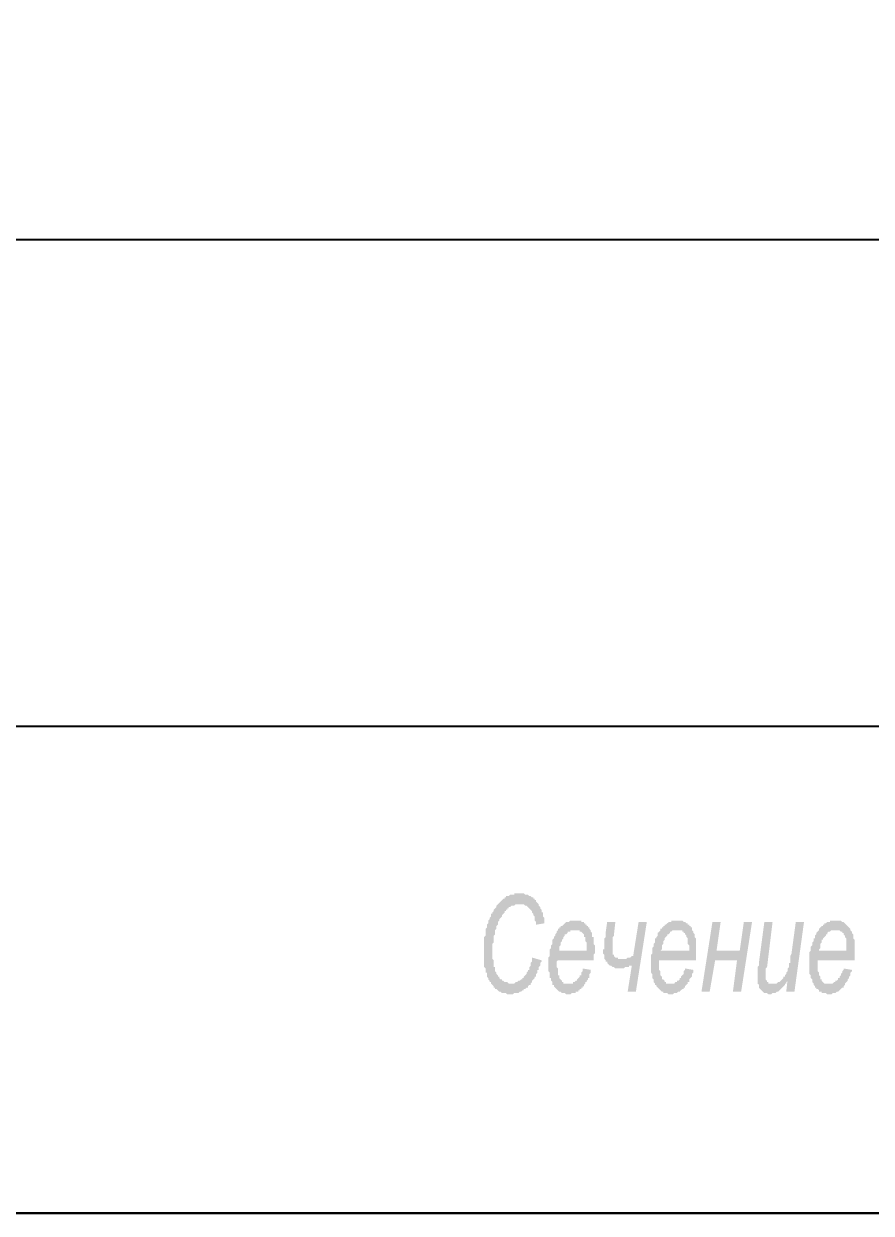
# Model space of a CAD drawing. Header units: millimetres. Extents: x 1372 to 666090, y 1285 to 31551.
# Drawn here: x 626286 to 628873, y 2742 to 6371 of the extents above; entities that cross this region are included whole.
import ezdxf

# ---------------------------------------------------------------- set-up
doc = ezdxf.new("R2010")
doc.units = ezdxf.units.MM
for name, color, linetype in [('PDF _2D-чертеж - Общий_Ном._пера__21', 7, 'Continuous'), ('PDF _75-АЗ Штамп', 7, 'Continuous'), ('PDF _ar_note_Ном._пера__252_Ном._пера__7', 7, 'Continuous')]:
    doc.layers.add(name, color=color, linetype=linetype)

msp = doc.modelspace()

# ---------------------------------------------------------------- hatches: boundary and pattern name
at = {"layer": 'PDF _75-АЗ Штамп', "transparency": 33554559}
for points in [[(627837.3, 3522.4), (627866.5, 3514), (627866.5, 3509.9), (627862.4, 3505.7), (627862.4, 3501.5), (627862.4, 3497.4), (627858.2, 3493.2), (627858.2, 3489), (627858.2, 3484.8), (627854, 3484.8), (627854, 3480.7), (627854, 3476.5), (627849.9, 3472.3), (627849.9, 3468.2), (627849.9, 3464), (627845.7, 3464), (627845.7, 3459.8), (627841.5, 3455.6), (627841.5, 3455.6), (627837.3, 3451.5), (627837.3, 3447.3), (627837.3, 3447.3), (627833.2, 3443.1), (627833.2, 3439), (627829, 3439), (627829, 3439), (627824.8, 3434.8), (627824.8, 3430.6), (627820.7, 3430.6), (627816.5, 3426.4), (627816.5, 3426.4), (627812.3, 3426.4), (627812.3, 3422.3), (627808.1, 3422.3), (627804, 3418.1), (627804, 3418.1), (627799.8, 3418.1), (627795.6, 3413.9), (627795.6, 3413.9), (627791.5, 3413.9), (627787.3, 3413.9), (627787.3, 3413.9), (627783.1, 3413.9), (627778.9, 3409.8), (627778.9, 3409.8), (627774.8, 3409.8), (627770.6, 3409.8), (627770.6, 3409.8), (627770.6, 3409.8), (627766.4, 3409.8), (627762.3, 3409.8), (627758.1, 3413.9), (627758.1, 3413.9), (627753.9, 3413.9), (627749.7, 3413.9), (627749.7, 3413.9), (627745.6, 3413.9), (627741.4, 3418.1), (627741.4, 3418.1), (627737.2, 3418.1), (627733.1, 3422.3), (627733.1, 3422.3), (627728.9, 3426.4), (627728.9, 3426.4), (627724.7, 3426.4), (627724.7, 3430.6), (627720.5, 3430.6), (627720.5, 3434.8), (627716.4, 3439), (627716.4, 3439), (627712.2, 3443.1), (627712.2, 3443.1), (627712.2, 3447.3), (627708, 3447.3), (627708, 3451.5), (627703.9, 3455.6), (627703.9, 3459.8), (627703.9, 3459.8), (627699.7, 3464), (627699.7, 3468.2), (627699.7, 3472.3), (627699.7, 3476.5), (627695.5, 3476.5), (627695.5, 3480.7), (627695.5, 3484.8), (627695.5, 3489), (627691.3, 3493.2), (627691.3, 3497.4), (627691.3, 3501.5), (627691.3, 3505.7), (627691.3, 3509.9), (627691.3, 3514), (627691.3, 3518.2), (627691.3, 3522.4), (627691.3, 3526.6), (627691.3, 3530.7), (627691.3, 3539.1), (627691.3, 3539.1), (627691.3, 3543.2), (627691.3, 3547.4), (627691.3, 3551.6), (627691.3, 3555.8), (627691.3, 3559.9), (627691.3, 3564.1), (627691.3, 3568.3), (627691.3, 3572.4), (627691.3, 3576.6), (627691.3, 3580.8), (627691.3, 3585), (627695.5, 3589.1), (627695.5, 3593.3), (627695.5, 3597.5), (627695.5, 3601.6), (627695.5, 3605.8), (627695.5, 3610), (627699.7, 3614.2), (627699.7, 3614.2), (627699.7, 3618.3), (627699.7, 3622.5), (627703.9, 3626.7), (627703.9, 3630.8), (627703.9, 3635), (627708, 3639.2), (627708, 3639.2), (627708, 3643.4), (627712.2, 3647.5), (627712.2, 3651.7), (627712.2, 3655.9), (627716.4, 3655.9), (627716.4, 3660), (627720.5, 3664.2), (627720.5, 3664.2), (627720.5, 3668.4), (627724.7, 3672.6), (627724.7, 3672.6), (627728.9, 3676.7), (627728.9, 3680.9), (627733.1, 3685.1), (627733.1, 3685.1), (627737.2, 3689.2), (627737.2, 3689.2), (627741.4, 3693.4), (627741.4, 3693.4), (627745.6, 3697.6), (627745.6, 3697.6), (627749.7, 3701.8), (627753.9, 3701.8), (627753.9, 3705.9), (627758.1, 3705.9), (627758.1, 3710.1), (627762.3, 3710.1), (627766.4, 3710.1), (627766.4, 3710.1), (627770.6, 3714.3), (627774.8, 3714.3), (627774.8, 3714.3), (627778.9, 3714.3), (627783.1, 3714.3), (627783.1, 3718.4), (627787.3, 3718.4), (627791.5, 3718.4), (627791.5, 3718.4), (627795.6, 3718.4), (627799.8, 3718.4), (627799.8, 3718.4), (627804, 3718.4), (627808.1, 3718.4), (627812.3, 3718.4), (627812.3, 3718.4), (627816.5, 3714.3), (627820.7, 3714.3), (627820.7, 3714.3), (627824.8, 3714.3), (627829, 3710.1), (627829, 3710.1), (627833.2, 3710.1), (627837.3, 3705.9), (627837.3, 3705.9), (627841.5, 3705.9), (627841.5, 3701.8), (627845.7, 3701.8), (627845.7, 3697.6), (627849.9, 3697.6), (627849.9, 3693.4), (627849.9, 3693.4), (627854, 3689.2), (627854, 3689.2), (627858.2, 3685.1), (627858.2, 3680.9), (627862.4, 3676.7), (627862.4, 3676.7), (627862.4, 3672.6), (627866.5, 3668.4), (627866.5, 3664.2), (627866.5, 3660), (627870.7, 3660), (627870.7, 3655.9), (627870.7, 3651.7), (627870.7, 3647.5), (627874.9, 3643.4), (627874.9, 3639.2), (627874.9, 3635), (627874.9, 3630.8), (627874.9, 3626.7), (627874.9, 3626.7), (627849.9, 3622.5), (627849.9, 3626.7), (627849.9, 3630.8), (627845.7, 3635), (627845.7, 3639.2), (627845.7, 3643.4), (627845.7, 3647.5), (627841.5, 3651.7), (627841.5, 3651.7), (627841.5, 3655.9), (627837.3, 3660), (627837.3, 3664.2), (627837.3, 3664.2), (627833.2, 3668.4), (627833.2, 3668.4), (627829, 3672.6), (627829, 3672.6), (627824.8, 3676.7), (627824.8, 3676.7), (627820.7, 3680.9), (627820.7, 3680.9), (627816.5, 3680.9), (627812.3, 3685.1), (627812.3, 3685.1), (627808.1, 3685.1), (627804, 3685.1), (627799.8, 3685.1), (627799.8, 3685.1), (627795.6, 3685.1), (627795.6, 3685.1), (627791.5, 3685.1), (627787.3, 3685.1), (627787.3, 3685.1), (627783.1, 3680.9), (627778.9, 3680.9), (627778.9, 3680.9), (627774.8, 3680.9), (627770.6, 3676.7), (627770.6, 3676.7), (627766.4, 3676.7), (627766.4, 3672.6), (627762.3, 3672.6), (627762.3, 3668.4), (627758.1, 3668.4), (627758.1, 3664.2), (627753.9, 3664.2), (627753.9, 3660), (627749.7, 3655.9), (627749.7, 3655.9), (627745.6, 3651.7), (627745.6, 3647.5), (627741.4, 3643.4), (627741.4, 3643.4), (627737.2, 3639.2), (627737.2, 3635), (627737.2, 3635), (627733.1, 3630.8), (627733.1, 3626.7), (627733.1, 3622.5), (627728.9, 3618.3), (627728.9, 3618.3), (627728.9, 3614.2), (627728.9, 3610), (627724.7, 3605.8), (627724.7, 3601.6), (627724.7, 3597.5), (627724.7, 3593.3), (627720.5, 3589.1), (627720.5, 3585), (627720.5, 3585), (627720.5, 3580.8), (627720.5, 3576.6), (627720.5, 3572.4), (627720.5, 3568.3), (627716.4, 3564.1), (627716.4, 3559.9), (627716.4, 3555.8), (627716.4, 3551.6), (627716.4, 3547.4), (627716.4, 3539.1), (627716.4, 3539.1), (627716.4, 3534.9), (627716.4, 3526.6), (627716.4, 3522.4), (627716.4, 3518.2), (627720.5, 3514), (627720.5, 3509.9), (627720.5, 3505.7), (627720.5, 3501.5), (627720.5, 3497.4), (627720.5, 3493.2), (627724.7, 3493.2), (627724.7, 3489), (627724.7, 3484.8), (627724.7, 3480.7), (627728.9, 3476.5), (627728.9, 3476.5), (627728.9, 3472.3), (627733.1, 3468.2), (627733.1, 3468.2), (627733.1, 3464), (627737.2, 3464), (627737.2, 3459.8), (627741.4, 3455.6), (627745.6, 3455.6), (627745.6, 3451.5), (627749.7, 3451.5), (627749.7, 3451.5), (627753.9, 3447.3), (627758.1, 3447.3), (627758.1, 3447.3), (627762.3, 3447.3), (627766.4, 3443.1), (627766.4, 3443.1), (627770.6, 3443.1), (627774.8, 3443.1), (627774.8, 3443.1), (627778.9, 3443.1), (627778.9, 3443.1), (627783.1, 3443.1), (627787.3, 3447.3), (627787.3, 3447.3), (627791.5, 3447.3), (627791.5, 3447.3), (627795.6, 3451.5), (627799.8, 3451.5), (627799.8, 3451.5), (627804, 3455.6), (627808.1, 3455.6), (627808.1, 3459.8), (627812.3, 3459.8), (627812.3, 3464), (627816.5, 3468.2), (627816.5, 3468.2), (627820.7, 3472.3), (627820.7, 3472.3), (627820.7, 3476.5), (627824.8, 3480.7), (627824.8, 3484.8), (627829, 3484.8), (627829, 3489), (627829, 3493.2), (627833.2, 3497.4), (627833.2, 3501.5), (627833.2, 3505.7), (627837.3, 3509.9), (627837.3, 3514), (627837.3, 3518.2), (627837.3, 3522.4)], [(628066.8, 3630.8), (628091.8, 3630.8), (628087.6, 3593.3), (628087.6, 3589.1), (628083.5, 3585), (628083.5, 3580.8), (628083.5, 3572.4), (628083.5, 3568.3), (628083.5, 3564.1), (628083.5, 3559.9), (628083.5, 3559.9), (628083.5, 3555.8), (628083.5, 3551.6), (628083.5, 3547.4), (628083.5, 3547.4), (628083.5, 3543.2), (628083.5, 3539.1), (628083.5, 3534.9), (628083.5, 3530.7), (628087.6, 3530.7), (628087.6, 3526.6), (628087.6, 3526.6), (628091.8, 3522.4), (628091.8, 3522.4), (628096, 3522.4), (628100.1, 3522.4), (628100.1, 3518.2), (628104.3, 3518.2), (628108.5, 3518.2), (628112.7, 3518.2), (628112.7, 3518.2), (628116.8, 3518.2), (628116.8, 3518.2), (628121, 3518.2), (628125.2, 3518.2), (628125.2, 3518.2), (628129.3, 3522.4), (628133.5, 3522.4), (628133.5, 3522.4), (628137.7, 3522.4), (628141.9, 3526.6), (628141.9, 3526.6), (628146, 3526.6), (628162.7, 3630.8), (628187.7, 3630.8), (628154.4, 3418.1), (628129.3, 3418.1), (628141.9, 3497.4), (628137.7, 3497.4), (628133.5, 3497.4), (628133.5, 3493.2), (628129.3, 3493.2), (628125.2, 3493.2), (628125.2, 3493.2), (628121, 3493.2), (628116.8, 3489), (628116.8, 3489), (628112.7, 3489), (628108.5, 3489), (628108.5, 3489), (628104.3, 3489), (628100.1, 3489), (628100.1, 3489), (628096, 3489), (628091.8, 3489), (628087.6, 3493.2), (628087.6, 3493.2), (628083.5, 3493.2), (628083.5, 3493.2), (628079.3, 3497.4), (628075.1, 3497.4), (628075.1, 3497.4), (628070.9, 3501.5), (628070.9, 3501.5), (628070.9, 3501.5), (628066.8, 3505.7), (628066.8, 3509.9), (628062.6, 3509.9), (628062.6, 3514), (628058.4, 3518.2), (628058.4, 3522.4), (628058.4, 3526.6), (628058.4, 3526.6), (628058.4, 3530.7), (628054.3, 3534.9), (628054.3, 3539.1), (628054.3, 3543.2), (628054.3, 3543.2), (628054.3, 3547.4), (628058.4, 3547.4), (628058.4, 3551.6), (628058.4, 3555.8), (628058.4, 3559.9), (628058.4, 3564.1), (628058.4, 3568.3), (628058.4, 3572.4), (628058.4, 3576.6), (628058.4, 3580.8), (628062.6, 3585), (628062.6, 3593.3), (628062.6, 3597.5), (628062.6, 3601.6)], [(628388, 3630.8), (628413, 3630.8), (628400.5, 3543.2), (628471.4, 3543.2), (628483.9, 3630.8), (628508.9, 3630.8), (628475.6, 3418.1), (628450.5, 3418.1), (628463.1, 3514), (628396.3, 3514), (628379.6, 3418.1), (628354.6, 3418.1)], [(628617.4, 3455.6), (628617.4, 3451.5), (628613.2, 3447.3), (628613.2, 3443.1), (628609.1, 3443.1), (628609.1, 3439), (628604.9, 3434.8), (628600.7, 3430.6), (628600.7, 3430.6), (628596.5, 3426.4), (628596.5, 3426.4), (628592.4, 3422.3), (628592.4, 3422.3), (628588.2, 3418.1), (628584, 3418.1), (628584, 3418.1), (628579.9, 3413.9), (628579.9, 3413.9), (628575.7, 3413.9), (628575.7, 3413.9), (628571.5, 3413.9), (628567.3, 3409.8), (628567.3, 3409.8), (628563.2, 3409.8), (628563.2, 3409.8), (628559, 3409.8), (628559, 3409.8), (628554.8, 3413.9), (628550.7, 3413.9), (628550.7, 3413.9), (628546.5, 3413.9), (628542.3, 3418.1), (628542.3, 3418.1), (628538.1, 3422.3), (628538.1, 3422.3), (628534, 3426.4), (628534, 3426.4), (628529.8, 3430.6), (628529.8, 3434.8), (628529.8, 3439), (628525.6, 3443.1), (628525.6, 3447.3), (628525.6, 3447.3), (628525.6, 3451.5), (628525.6, 3455.6), (628525.6, 3459.8), (628525.6, 3464), (628525.6, 3464), (628525.6, 3468.2), (628525.6, 3472.3), (628525.6, 3476.5), (628525.6, 3480.7), (628525.6, 3484.8), (628525.6, 3489), (628525.6, 3493.2), (628529.8, 3497.4), (628529.8, 3505.7), (628529.8, 3505.7), (628546.5, 3630.8), (628571.5, 3630.8), (628554.8, 3493.2), (628550.7, 3489), (628550.7, 3484.8), (628550.7, 3480.7), (628550.7, 3476.5), (628550.7, 3472.3), (628550.7, 3468.2), (628550.7, 3468.2), (628550.7, 3464), (628550.7, 3459.8), (628550.7, 3455.6), (628554.8, 3451.5), (628554.8, 3447.3), (628554.8, 3447.3), (628559, 3447.3), (628559, 3443.1), (628563.2, 3443.1), (628567.3, 3443.1), (628567.3, 3443.1), (628571.5, 3443.1), (628575.7, 3443.1), (628575.7, 3443.1), (628579.9, 3443.1), (628584, 3443.1), (628584, 3443.1), (628588.2, 3447.3), (628592.4, 3447.3), (628592.4, 3447.3), (628596.5, 3451.5), (628596.5, 3451.5), (628600.7, 3455.6), (628600.7, 3455.6), (628604.9, 3459.8), (628604.9, 3464), (628609.1, 3464), (628609.1, 3468.2), (628613.2, 3472.3), (628613.2, 3476.5), (628613.2, 3476.5), (628617.4, 3480.7), (628617.4, 3484.8), (628617.4, 3489), (628621.6, 3493.2), (628621.6, 3497.4), (628621.6, 3497.4), (628621.6, 3501.5), (628621.6, 3505.7), (628625.7, 3505.7), (628625.7, 3509.9), (628625.7, 3514), (628625.7, 3518.2), (628625.7, 3522.4), (628625.7, 3526.6), (628629.9, 3534.9), (628629.9, 3539.1), (628642.4, 3630.8), (628667.5, 3630.8), (628638.3, 3418.1), (628613.2, 3418.1)]]:
    msp.add_hatch(color=256, dxfattribs=at).paths.add_polyline_path(points)
h = msp.add_hatch(color=256, dxfattribs=at)
h.paths.add_polyline_path([(627991.7, 3489), (628016.7, 3484.8), (628016.7, 3480.7), (628016.7, 3480.7), (628016.7, 3476.5), (628012.5, 3472.3), (628012.5, 3468.2), (628012.5, 3464), (628012.5, 3459.8), (628008.4, 3459.8), (628008.4, 3455.6), (628004.2, 3451.5), (628004.2, 3447.3), (628000, 3447.3), (628000, 3443.1), (627995.9, 3439), (627995.9, 3434.8), (627991.7, 3434.8), (627991.7, 3430.6), (627987.5, 3430.6), (627987.5, 3426.4), (627983.3, 3426.4), (627983.3, 3422.3), (627979.2, 3422.3), (627979.2, 3418.1), (627975, 3418.1), (627970.8, 3418.1), (627970.8, 3413.9), (627966.7, 3413.9), (627962.5, 3413.9), (627962.5, 3413.9), (627958.3, 3413.9), (627954.1, 3409.8), (627954.1, 3409.8), (627950, 3409.8), (627945.8, 3409.8), (627945.8, 3409.8), (627941.6, 3409.8), (627937.5, 3413.9), (627937.5, 3413.9), (627933.3, 3413.9), (627929.1, 3413.9), (627929.1, 3413.9), (627924.9, 3418.1), (627920.8, 3418.1), (627920.8, 3418.1), (627916.6, 3422.3), (627916.6, 3422.3), (627912.4, 3426.4), (627912.4, 3426.4), (627908.3, 3430.6), (627908.3, 3430.6), (627904.1, 3434.8), (627904.1, 3439), (627899.9, 3439), (627899.9, 3443.1), (627899.9, 3447.3), (627895.7, 3451.5), (627895.7, 3455.6), (627895.7, 3455.6), (627895.7, 3459.8), (627891.6, 3459.8), (627891.6, 3464), (627891.6, 3468.2), (627891.6, 3472.3), (627891.6, 3476.5), (627887.4, 3480.7), (627887.4, 3484.8), (627887.4, 3489), (627887.4, 3493.2), (627887.4, 3497.4), (627887.4, 3501.5), (627887.4, 3501.5), (627887.4, 3505.7), (627887.4, 3509.9), (627887.4, 3514), (627887.4, 3518.2), (627887.4, 3522.4), (627891.6, 3526.6), (627891.6, 3530.7), (627891.6, 3534.9), (627891.6, 3539.1), (627891.6, 3543.2), (627891.6, 3547.4), (627895.7, 3551.6), (627895.7, 3555.8), (627895.7, 3559.9), (627895.7, 3559.9), (627899.9, 3564.1), (627899.9, 3568.3), (627899.9, 3572.4), (627899.9, 3576.6), (627904.1, 3580.8), (627904.1, 3580.8), (627904.1, 3585), (627908.3, 3589.1), (627908.3, 3593.3), (627912.4, 3597.5), (627912.4, 3601.6), (627912.4, 3601.6), (627916.6, 3605.8), (627916.6, 3610), (627920.8, 3610), (627920.8, 3614.2), (627924.9, 3614.2), (627924.9, 3618.3), (627929.1, 3618.3), (627929.1, 3618.3), (627933.3, 3622.5), (627933.3, 3622.5), (627937.5, 3626.7), (627937.5, 3626.7), (627941.6, 3630.8), (627945.8, 3630.8), (627945.8, 3630.8), (627950, 3630.8), (627954.1, 3635), (627954.1, 3635), (627958.3, 3635), (627962.5, 3635), (627962.5, 3635), (627966.7, 3635), (627966.7, 3635), (627970.8, 3635), (627975, 3635), (627979.2, 3635), (627979.2, 3635), (627983.3, 3635), (627987.5, 3635), (627987.5, 3630.8), (627991.7, 3630.8), (627995.9, 3630.8), (627995.9, 3626.7), (628000, 3626.7), (628000, 3622.5), (628004.2, 3622.5), (628004.2, 3618.3), (628008.4, 3618.3), (628008.4, 3614.2), (628012.5, 3614.2), (628012.5, 3610), (628016.7, 3605.8), (628016.7, 3601.6), (628016.7, 3601.6), (628020.9, 3597.5), (628020.9, 3593.3), (628020.9, 3589.1), (628020.9, 3585), (628025.1, 3585), (628025.1, 3580.8), (628025.1, 3576.6), (628025.1, 3572.4), (628025.1, 3568.3), (628025.1, 3564.1), (628029.2, 3559.9), (628029.2, 3555.8), (628029.2, 3547.4), (628029.2, 3547.4), (628029.2, 3543.2), (628029.2, 3539.1), (628029.2, 3534.9), (628025.1, 3530.7), (628025.1, 3526.6), (628025.1, 3522.4), (628025.1, 3518.2), (628025.1, 3514), (627916.6, 3514), (627912.4, 3509.9), (627912.4, 3505.7), (627912.4, 3501.5), (627912.4, 3497.4), (627912.4, 3493.2), (627916.6, 3489), (627916.6, 3484.8), (627916.6, 3480.7), (627916.6, 3476.5), (627916.6, 3472.3), (627916.6, 3468.2), (627920.8, 3468.2), (627920.8, 3464), (627920.8, 3459.8), (627924.9, 3455.6), (627924.9, 3455.6), (627924.9, 3455.6), (627929.1, 3451.5), (627929.1, 3447.3), (627933.3, 3447.3), (627933.3, 3443.1), (627937.5, 3443.1), (627941.6, 3443.1), (627941.6, 3443.1), (627945.8, 3443.1), (627945.8, 3443.1), (627950, 3443.1), (627954.1, 3443.1), (627954.1, 3443.1), (627958.3, 3443.1), (627962.5, 3443.1), (627962.5, 3447.3), (627966.7, 3447.3), (627970.8, 3451.5), (627970.8, 3451.5), (627975, 3451.5), (627975, 3455.6), (627979.2, 3459.8), (627979.2, 3459.8), (627983.3, 3464), (627983.3, 3468.2), (627987.5, 3468.2), (627987.5, 3472.3), (627987.5, 3476.5), (627991.7, 3480.7), (627991.7, 3484.8), (627991.7, 3489), (627991.7, 3489)], flags=0)
h.paths.add_polyline_path([(627920.8, 3543.2), (628004.2, 3543.2), (628004.2, 3547.4), (628004.2, 3551.6), (628004.2, 3555.8), (628004.2, 3559.9), (628004.2, 3564.1), (628004.2, 3568.3), (628000, 3572.4), (628000, 3576.6), (628000, 3580.8), (628000, 3585), (627995.9, 3585), (627995.9, 3589.1), (627995.9, 3593.3), (627995.9, 3593.3), (627991.7, 3597.5), (627991.7, 3597.5), (627987.5, 3601.6), (627983.3, 3601.6), (627983.3, 3605.8), (627979.2, 3605.8), (627979.2, 3605.8), (627975, 3605.8), (627970.8, 3605.8), (627970.8, 3605.8), (627966.7, 3605.8), (627962.5, 3605.8), (627962.5, 3605.8), (627958.3, 3605.8), (627954.1, 3605.8), (627954.1, 3601.6), (627950, 3601.6), (627945.8, 3601.6), (627945.8, 3597.5), (627941.6, 3593.3), (627941.6, 3593.3), (627937.5, 3593.3), (627937.5, 3589.1), (627933.3, 3585), (627933.3, 3585), (627933.3, 3580.8), (627929.1, 3576.6), (627929.1, 3576.6), (627929.1, 3572.4), (627924.9, 3568.3), (627924.9, 3564.1), (627924.9, 3559.9), (627920.8, 3555.8), (627920.8, 3551.6), (627920.8, 3547.4), (627920.8, 3543.2), (627920.8, 3543.2)], flags=0)
h = msp.add_hatch(color=256, dxfattribs=at)
h.paths.add_polyline_path([(628304.5, 3489), (628329.6, 3484.8), (628329.6, 3480.7), (628329.6, 3480.7), (628329.6, 3476.5), (628325.4, 3472.3), (628325.4, 3468.2), (628325.4, 3464), (628321.2, 3459.8), (628321.2, 3459.8), (628317.1, 3455.6), (628317.1, 3451.5), (628317.1, 3447.3), (628312.9, 3447.3), (628312.9, 3443.1), (628308.7, 3439), (628304.5, 3434.8), (628304.5, 3434.8), (628304.5, 3430.6), (628300.4, 3430.6), (628300.4, 3426.4), (628296.2, 3426.4), (628292, 3422.3), (628292, 3422.3), (628287.9, 3418.1), (628287.9, 3418.1), (628283.7, 3418.1), (628279.5, 3413.9), (628279.5, 3413.9), (628275.3, 3413.9), (628271.2, 3413.9), (628271.2, 3413.9), (628267, 3409.8), (628262.8, 3409.8), (628262.8, 3409.8), (628258.7, 3409.8), (628254.5, 3409.8), (628254.5, 3409.8), (628250.3, 3413.9), (628246.1, 3413.9), (628246.1, 3413.9), (628242, 3413.9), (628237.8, 3413.9), (628237.8, 3418.1), (628233.6, 3418.1), (628233.6, 3418.1), (628229.5, 3422.3), (628229.5, 3422.3), (628225.3, 3426.4), (628225.3, 3426.4), (628221.1, 3430.6), (628221.1, 3430.6), (628216.9, 3434.8), (628216.9, 3439), (628212.8, 3439), (628212.8, 3443.1), (628208.6, 3447.3), (628208.6, 3451.5), (628208.6, 3455.6), (628208.6, 3455.6), (628204.4, 3459.8), (628204.4, 3459.8), (628204.4, 3464), (628204.4, 3468.2), (628204.4, 3472.3), (628200.3, 3476.5), (628200.3, 3480.7), (628200.3, 3484.8), (628200.3, 3489), (628200.3, 3493.2), (628200.3, 3497.4), (628200.3, 3501.5), (628200.3, 3501.5), (628200.3, 3505.7), (628200.3, 3509.9), (628200.3, 3514), (628200.3, 3518.2), (628200.3, 3522.4), (628200.3, 3526.6), (628200.3, 3530.7), (628204.4, 3534.9), (628204.4, 3539.1), (628204.4, 3543.2), (628204.4, 3547.4), (628204.4, 3551.6), (628208.6, 3555.8), (628208.6, 3559.9), (628208.6, 3559.9), (628208.6, 3564.1), (628212.8, 3568.3), (628212.8, 3572.4), (628212.8, 3576.6), (628212.8, 3580.8), (628216.9, 3580.8), (628216.9, 3585), (628221.1, 3589.1), (628221.1, 3593.3), (628221.1, 3597.5), (628225.3, 3601.6), (628225.3, 3601.6), (628229.5, 3605.8), (628229.5, 3610), (628233.6, 3610), (628233.6, 3614.2), (628237.8, 3614.2), (628237.8, 3618.3), (628242, 3618.3), (628242, 3618.3), (628242, 3622.5), (628246.1, 3622.5), (628250.3, 3626.7), (628250.3, 3626.7), (628254.5, 3630.8), (628258.7, 3630.8), (628258.7, 3630.8), (628262.8, 3630.8), (628262.8, 3635), (628267, 3635), (628271.2, 3635), (628275.3, 3635), (628275.3, 3635), (628279.5, 3635), (628279.5, 3635), (628283.7, 3635), (628287.9, 3635), (628287.9, 3635), (628292, 3635), (628296.2, 3635), (628296.2, 3635), (628300.4, 3630.8), (628304.5, 3630.8), (628304.5, 3630.8), (628308.7, 3626.7), (628312.9, 3626.7), (628312.9, 3622.5), (628317.1, 3622.5), (628317.1, 3618.3), (628321.2, 3618.3), (628321.2, 3614.2), (628325.4, 3614.2), (628325.4, 3610), (628325.4, 3605.8), (628329.6, 3601.6), (628329.6, 3601.6), (628329.6, 3597.5), (628333.7, 3593.3), (628333.7, 3589.1), (628333.7, 3585), (628333.7, 3585), (628337.9, 3580.8), (628337.9, 3576.6), (628337.9, 3572.4), (628337.9, 3568.3), (628337.9, 3564.1), (628337.9, 3559.9), (628337.9, 3555.8), (628337.9, 3547.4), (628337.9, 3547.4), (628337.9, 3543.2), (628337.9, 3539.1), (628337.9, 3534.9), (628337.9, 3530.7), (628337.9, 3526.6), (628337.9, 3522.4), (628337.9, 3518.2), (628337.9, 3514), (628225.3, 3514), (628225.3, 3509.9), (628225.3, 3505.7), (628225.3, 3501.5), (628225.3, 3497.4), (628225.3, 3493.2), (628225.3, 3489), (628225.3, 3484.8), (628229.5, 3480.7), (628229.5, 3476.5), (628229.5, 3472.3), (628229.5, 3468.2), (628229.5, 3468.2), (628233.6, 3464), (628233.6, 3459.8), (628233.6, 3455.6), (628237.8, 3455.6), (628237.8, 3455.6), (628242, 3451.5), (628242, 3447.3), (628246.1, 3447.3), (628246.1, 3443.1), (628250.3, 3443.1), (628250.3, 3443.1), (628254.5, 3443.1), (628258.7, 3443.1), (628258.7, 3443.1), (628262.8, 3443.1), (628267, 3443.1), (628267, 3443.1), (628271.2, 3443.1), (628271.2, 3443.1), (628275.3, 3447.3), (628279.5, 3447.3), (628279.5, 3451.5), (628283.7, 3451.5), (628283.7, 3451.5), (628287.9, 3455.6), (628287.9, 3459.8), (628292, 3459.8), (628292, 3464), (628296.2, 3468.2), (628296.2, 3468.2), (628300.4, 3472.3), (628300.4, 3476.5), (628300.4, 3480.7), (628304.5, 3484.8), (628304.5, 3489), (628304.5, 3489)], flags=0)
h.paths.add_polyline_path([(628229.5, 3543.2), (628317.1, 3543.2), (628317.1, 3547.4), (628317.1, 3551.6), (628317.1, 3555.8), (628317.1, 3559.9), (628312.9, 3564.1), (628312.9, 3568.3), (628312.9, 3572.4), (628312.9, 3576.6), (628312.9, 3580.8), (628308.7, 3585), (628308.7, 3585), (628308.7, 3589.1), (628304.5, 3593.3), (628304.5, 3593.3), (628304.5, 3597.5), (628300.4, 3597.5), (628300.4, 3601.6), (628296.2, 3601.6), (628296.2, 3605.8), (628292, 3605.8), (628287.9, 3605.8), (628287.9, 3605.8), (628283.7, 3605.8), (628279.5, 3605.8), (628279.5, 3605.8), (628275.3, 3605.8), (628271.2, 3605.8), (628271.2, 3605.8), (628267, 3605.8), (628262.8, 3601.6), (628262.8, 3601.6), (628258.7, 3601.6), (628258.7, 3597.5), (628254.5, 3593.3), (628250.3, 3593.3), (628250.3, 3593.3), (628250.3, 3589.1), (628246.1, 3585), (628246.1, 3585), (628242, 3580.8), (628242, 3576.6), (628242, 3576.6), (628237.8, 3572.4), (628237.8, 3568.3), (628237.8, 3564.1), (628233.6, 3559.9), (628233.6, 3555.8), (628233.6, 3551.6), (628233.6, 3547.4), (628229.5, 3543.2), (628229.5, 3543.2)], flags=0)
h = msp.add_hatch(color=256, dxfattribs=at)
h.paths.add_polyline_path([(628788.4, 3489), (628813.5, 3484.8), (628813.5, 3480.7), (628813.5, 3480.7), (628809.3, 3476.5), (628809.3, 3472.3), (628809.3, 3468.2), (628805.1, 3464), (628805.1, 3459.8), (628805.1, 3459.8), (628800.9, 3455.6), (628800.9, 3451.5), (628796.8, 3447.3), (628796.8, 3447.3), (628792.6, 3443.1), (628792.6, 3439), (628788.4, 3434.8), (628788.4, 3434.8), (628788.4, 3430.6), (628784.3, 3430.6), (628780.1, 3426.4), (628780.1, 3426.4), (628775.9, 3422.3), (628775.9, 3422.3), (628771.7, 3418.1), (628767.6, 3418.1), (628767.6, 3418.1), (628763.4, 3413.9), (628763.4, 3413.9), (628759.2, 3413.9), (628755.1, 3413.9), (628755.1, 3413.9), (628750.9, 3409.8), (628746.7, 3409.8), (628742.5, 3409.8), (628742.5, 3409.8), (628738.4, 3409.8), (628738.4, 3409.8), (628734.2, 3413.9), (628730, 3413.9), (628730, 3413.9), (628725.9, 3413.9), (628721.7, 3413.9), (628721.7, 3418.1), (628717.5, 3418.1), (628713.3, 3418.1), (628713.3, 3422.3), (628713.3, 3422.3), (628709.2, 3426.4), (628705, 3426.4), (628705, 3430.6), (628700.8, 3430.6), (628700.8, 3434.8), (628696.7, 3439), (628696.7, 3439), (628696.7, 3443.1), (628692.5, 3447.3), (628692.5, 3451.5), (628692.5, 3455.6), (628692.5, 3455.6), (628688.3, 3459.8), (628688.3, 3459.8), (628688.3, 3464), (628688.3, 3468.2), (628684.1, 3472.3), (628684.1, 3476.5), (628684.1, 3480.7), (628684.1, 3484.8), (628684.1, 3489), (628684.1, 3493.2), (628684.1, 3497.4), (628684.1, 3501.5), (628684.1, 3501.5), (628684.1, 3505.7), (628684.1, 3509.9), (628684.1, 3514), (628684.1, 3518.2), (628684.1, 3522.4), (628684.1, 3526.6), (628684.1, 3530.7), (628684.1, 3534.9), (628684.1, 3539.1), (628688.3, 3543.2), (628688.3, 3547.4), (628688.3, 3551.6), (628688.3, 3555.8), (628692.5, 3559.9), (628692.5, 3559.9), (628692.5, 3564.1), (628692.5, 3568.3), (628696.7, 3572.4), (628696.7, 3576.6), (628696.7, 3580.8), (628700.8, 3580.8), (628700.8, 3585), (628700.8, 3589.1), (628705, 3593.3), (628705, 3597.5), (628709.2, 3601.6), (628709.2, 3601.6), (628713.3, 3605.8), (628713.3, 3610), (628713.3, 3610), (628717.5, 3614.2), (628717.5, 3614.2), (628721.7, 3618.3), (628725.9, 3618.3), (628725.9, 3618.3), (628725.9, 3622.5), (628730, 3622.5), (628730, 3626.7), (628734.2, 3626.7), (628738.4, 3630.8), (628738.4, 3630.8), (628742.5, 3630.8), (628746.7, 3630.8), (628746.7, 3635), (628750.9, 3635), (628755.1, 3635), (628755.1, 3635), (628759.2, 3635), (628763.4, 3635), (628763.4, 3635), (628767.6, 3635), (628767.6, 3635), (628771.7, 3635), (628775.9, 3635), (628780.1, 3635), (628780.1, 3635), (628784.3, 3630.8), (628788.4, 3630.8), (628788.4, 3630.8), (628792.6, 3626.7), (628792.6, 3626.7), (628796.8, 3622.5), (628796.8, 3622.5), (628800.9, 3618.3), (628800.9, 3618.3), (628805.1, 3614.2), (628805.1, 3614.2), (628809.3, 3610), (628809.3, 3605.8), (628813.5, 3601.6), (628813.5, 3601.6), (628813.5, 3597.5), (628817.6, 3593.3), (628817.6, 3589.1), (628817.6, 3585), (628817.6, 3585), (628817.6, 3580.8), (628821.8, 3576.6), (628821.8, 3572.4), (628821.8, 3568.3), (628821.8, 3564.1), (628821.8, 3559.9), (628821.8, 3555.8), (628821.8, 3547.4), (628821.8, 3547.4), (628821.8, 3543.2), (628821.8, 3539.1), (628821.8, 3534.9), (628821.8, 3530.7), (628821.8, 3526.6), (628821.8, 3522.4), (628821.8, 3518.2), (628821.8, 3514), (628709.2, 3514), (628709.2, 3509.9), (628709.2, 3505.7), (628709.2, 3501.5), (628709.2, 3497.4), (628709.2, 3493.2), (628709.2, 3489), (628709.2, 3484.8), (628709.2, 3480.7), (628713.3, 3476.5), (628713.3, 3472.3), (628713.3, 3468.2), (628713.3, 3468.2), (628717.5, 3464), (628717.5, 3459.8), (628717.5, 3455.6), (628717.5, 3455.6), (628721.7, 3455.6), (628721.7, 3451.5), (628725.9, 3447.3), (628725.9, 3447.3), (628730, 3443.1), (628734.2, 3443.1), (628734.2, 3443.1), (628738.4, 3443.1), (628742.5, 3443.1), (628742.5, 3443.1), (628746.7, 3443.1), (628746.7, 3443.1), (628750.9, 3443.1), (628755.1, 3443.1), (628755.1, 3443.1), (628759.2, 3447.3), (628763.4, 3447.3), (628763.4, 3451.5), (628767.6, 3451.5), (628767.6, 3451.5), (628771.7, 3455.6), (628771.7, 3459.8), (628775.9, 3459.8), (628775.9, 3464), (628780.1, 3468.2), (628780.1, 3468.2), (628780.1, 3472.3), (628784.3, 3476.5), (628784.3, 3480.7), (628788.4, 3484.8), (628788.4, 3489), (628788.4, 3489)], flags=0)
h.paths.add_polyline_path([(628713.3, 3543.2), (628796.8, 3543.2), (628796.8, 3547.4), (628796.8, 3551.6), (628796.8, 3555.8), (628796.8, 3559.9), (628796.8, 3564.1), (628796.8, 3568.3), (628796.8, 3572.4), (628796.8, 3576.6), (628796.8, 3580.8), (628792.6, 3585), (628792.6, 3585), (628792.6, 3589.1), (628788.4, 3593.3), (628788.4, 3593.3), (628788.4, 3597.5), (628784.3, 3597.5), (628784.3, 3601.6), (628780.1, 3601.6), (628775.9, 3605.8), (628775.9, 3605.8), (628771.7, 3605.8), (628767.6, 3605.8), (628767.6, 3605.8), (628763.4, 3605.8), (628759.2, 3605.8), (628759.2, 3605.8), (628755.1, 3605.8), (628750.9, 3605.8), (628750.9, 3605.8), (628746.7, 3601.6), (628746.7, 3601.6), (628742.5, 3601.6), (628738.4, 3597.5), (628738.4, 3593.3), (628734.2, 3593.3), (628734.2, 3593.3), (628734.2, 3589.1), (628730, 3585), (628730, 3585), (628725.9, 3580.8), (628725.9, 3576.6), (628721.7, 3576.6), (628721.7, 3572.4), (628721.7, 3568.3), (628717.5, 3564.1), (628717.5, 3559.9), (628717.5, 3555.8), (628717.5, 3551.6), (628713.3, 3547.4), (628713.3, 3543.2), (628713.3, 3543.2)], flags=0)

# ---------------------------------------------------------------- linework, layer by layer
at = {"layer": 'PDF _2D-чертеж - Общий_Ном._пера__21', "lineweight": 40}
for points in [[(598979.7, 30861.7), (638090.6, 30861.7), (638090.6, 2742.3), (598979.7, 2742.3)], [(638090.6, 8186), (638090.6, 2742.3), (619774, 2742.3), (619774, 8186), (638090.6, 8186), (638090.6, 2742.3), (619774, 2742.3), (619774, 8186), (638090.6, 8186), (619774, 8186), (619774, 2742.3), (638090.6, 2742.3)], [(638090.6, 8186), (619774, 8186), (619774, 2742.3), (638090.6, 2742.3)]]:
    msp.add_lwpolyline(points, close=True, dxfattribs=at)
for points in [[(638090.6, 5712.4), (619774, 5712.4)], [(638090.6, 4227.3), (626210.5, 4227.3)]]:
    msp.add_lwpolyline(points, dxfattribs=at)
at = {"layer": 'PDF _ar_note_Ном._пера__252_Ном._пера__7', "lineweight": 20}
msp.add_lwpolyline([(619774, 2742.3), (638090.6, 2742.3), (638090.6, 8186)], dxfattribs=at)

doc.saveas('drawing.dxf')
